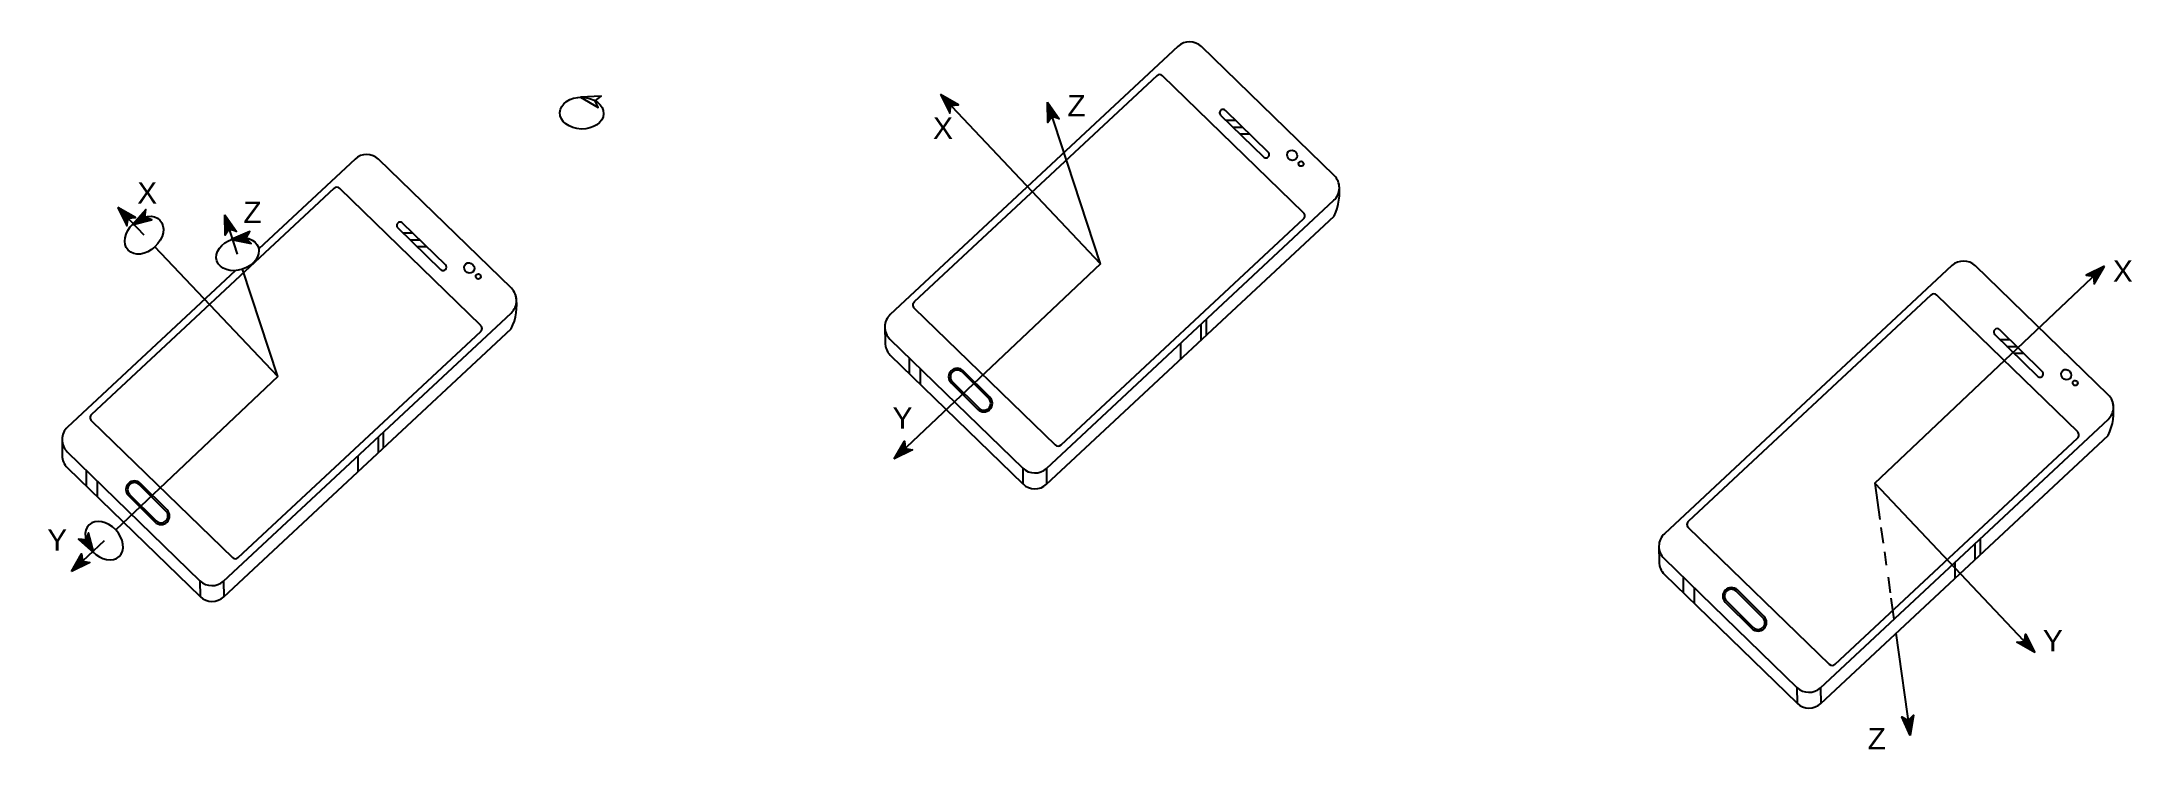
# Model space of a CAD drawing. Header units: millimetres. Extents: x 3340 to 3584, y 1542 to 1625.
import ezdxf

# ---------------------------------------------------------------- set-up
doc = ezdxf.new("R2010")
doc.units = ezdxf.units.MM
doc.styles.get("Standard").update_dxf_attribs({"font": 'arial.ttf'})
pattern_1 = [(0, (0, 0), (0, 6.985), [5.08, -1.905]), (90, (0, 0), (-6.985, 4e-16), [5.08, -1.905])]

msp = doc.modelspace()

# ---------------------------------------------------------------- hatches: boundary and pattern name
h = msp.add_hatch(color=3)
h.dxf.hatch_style = 1
h.paths.add_polyline_path([(3445.03, 1619.08), (3446.23, 1617.8), (3447.11, 1617.89)], flags=17)
h.paths.add_polyline_path([(3446.1, 1616.93), (3446.23, 1617.8), (3447.11, 1617.89), (3445.03, 1619.08)])
h = msp.add_hatch(color=3)
h.dxf.hatch_style = 1
h.paths.add_polyline_path([(3445.03, 1619.08), (3446.23, 1617.8), (3447.11, 1617.89)])
h = msp.add_hatch()
h.set_pattern_fill('ANGLE', color=3)
h.set_pattern_definition(pattern_1)
edge = h.paths.add_edge_path()
edge.add_ellipse((3403.04, 1616.92), major_axis=(-2.56, 0.07), ratio=0.726186, start_angle=-126.7005, end_angle=-85.8484)
edge.add_line((3402.91, 1618.78), (3404.97, 1617.56))
edge.add_line((3404.97, 1617.56), (3404.61, 1618.37))
edge = h.paths.add_edge_path()
edge.add_line((3405.3, 1618.91), (3402.91, 1618.78))
edge.add_ellipse((3403.04, 1616.92), major_axis=(-2.56, 0.07), ratio=0.726186, start_angle=-126.7005, end_angle=-85.8484, ccw=False)
edge.add_line((3404.61, 1618.37), (3405.3, 1618.91))
h = msp.add_hatch(color=1)
h.dxf.hatch_style = 1
h.paths.add_polyline_path([(3457.53, 1618.21), (3458.08, 1616.54), (3458.91, 1616.25)])
h.paths.add_polyline_path([(3457.53, 1618.21), (3457.59, 1615.81), (3458.08, 1616.54)])
h = msp.add_hatch()
h.set_pattern_fill('CLAY', color=256)
h.paths.add_polyline_path([(3478.35, 1617.24, 1), (3477.8, 1616.67), (3482.81, 1611.79, 1), (3483.36, 1612.36)])
h = msp.add_hatch(color=3)
h.dxf.hatch_style = 1
h.paths.add_polyline_path([(3348.76, 1605.89), (3349.96, 1604.62), (3350.84, 1604.7)], flags=17)
h.paths.add_polyline_path([(3349.83, 1603.75), (3349.96, 1604.62), (3350.84, 1604.7), (3348.76, 1605.89)])
h = msp.add_hatch(color=3)
h.dxf.hatch_style = 1
h.paths.add_polyline_path([(3349.96, 1604.62), (3350.84, 1604.7), (3348.76, 1605.89)])
h = msp.add_hatch(color=3)
h.dxf.hatch_style = 1
edge = h.paths.add_edge_path()
edge.add_line((3350.63, 1603.91), (3350.56, 1603.99))
edge.add_ellipse((3351.84, 1602.63), major_axis=(1.86, 1.76), ratio=0.726186, start_angle=413.2995, end_angle=450, ccw=False)
edge.add_line((3351.93, 1604.77), (3351.92, 1604.76))
edge.add_line((3351.92, 1604.76), (3352.75, 1604.45))
edge.add_line((3352.75, 1604.45), (3350.63, 1603.91))
edge = h.paths.add_edge_path()
edge.add_ellipse((3351.84, 1602.63), major_axis=(1.86, 1.76), ratio=0.726186, start_angle=413.2995, end_angle=450)
edge.add_line((3350.56, 1603.99), (3350.55, 1603.99))
edge.add_line((3350.55, 1603.99), (3352.03, 1605.64))
edge.add_line((3352.03, 1605.64), (3351.93, 1604.77))
edge = h.paths.add_edge_path()
edge.add_ellipse((3351.84, 1602.63), major_axis=(1.86, 1.76), ratio=0.726186, start_angle=450, end_angle=454.1516, ccw=False)
edge.add_line((3350.56, 1603.99), (3350.63, 1603.91))
edge.add_line((3350.63, 1603.91), (3350.43, 1603.85))
edge = h.paths.add_edge_path()
edge.add_ellipse((3351.84, 1602.63), major_axis=(1.86, 1.76), ratio=0.726186, start_angle=450, end_angle=454.1516)
edge.add_line((3350.43, 1603.85), (3350.55, 1603.99))
edge.add_line((3350.55, 1603.99), (3350.56, 1603.99))
h = msp.add_hatch(color=1)
h.dxf.hatch_style = 1
h.paths.add_polyline_path([(3361.27, 1605.03), (3361.81, 1603.36), (3362.64, 1603.06)])
h.paths.add_polyline_path([(3361.27, 1605.03), (3361.32, 1602.63), (3361.81, 1603.36)])
h = msp.add_hatch()
h.set_pattern_fill('ANGLE', color=3)
h.set_pattern_definition(pattern_1)
edge = h.paths.add_edge_path()
edge.add_line((3349.97, 1601.83), (3349.7, 1602.67))
edge.add_ellipse((3351.84, 1602.63), major_axis=(1.86, 1.76), ratio=0.726186, start_angle=450, end_angle=486.7005, ccw=False)
edge.add_line((3350.56, 1603.99), (3350.63, 1603.91))
edge.add_line((3350.63, 1603.91), (3349.97, 1601.83))
edge = h.paths.add_edge_path()
edge.add_line((3348.83, 1602.61), (3350.55, 1603.99))
edge.add_line((3350.55, 1603.99), (3350.56, 1603.99))
edge.add_ellipse((3351.84, 1602.63), major_axis=(1.86, 1.76), ratio=0.726186, start_angle=450, end_angle=486.7005)
edge.add_line((3349.7, 1602.67), (3348.83, 1602.61))
h = msp.add_hatch()
h.set_pattern_fill('ANGLE', color=1)
h.set_pattern_definition(pattern_1)
edge = h.paths.add_edge_path()
edge.add_ellipse((3362.78, 1600.42), major_axis=(-2.43, -0.8), ratio=0.726186, start_angle=-126.7005, end_angle=-90)
edge.add_line((3362.2, 1602.18), (3362.23, 1602.08))
edge.add_line((3362.23, 1602.08), (3364.38, 1601.67))
edge.add_line((3364.38, 1601.67), (3363.76, 1602.31))
edge = h.paths.add_edge_path()
edge.add_line((3364.23, 1603.05), (3362.2, 1602.19))
edge.add_line((3362.2, 1602.19), (3362.2, 1602.18))
edge.add_ellipse((3362.78, 1600.42), major_axis=(-2.43, -0.8), ratio=0.726186, start_angle=-126.7005, end_angle=-90, ccw=False)
edge.add_line((3363.77, 1602.31), (3364.23, 1603.05))
edge = h.paths.add_edge_path()
edge.add_ellipse((3362.78, 1600.42), major_axis=(-2.43, -0.8), ratio=0.726186, start_angle=-90, end_angle=-85.8484)
edge.add_line((3362.02, 1602.12), (3362.23, 1602.08))
edge.add_line((3362.23, 1602.08), (3362.2, 1602.18))
h = msp.add_hatch(color=1)
h.dxf.hatch_style = 1
edge = h.paths.add_edge_path()
edge.add_line((3363.77, 1602.3), (3363.77, 1602.31))
edge.add_ellipse((3362.78, 1600.42), major_axis=(-2.43, -0.8), ratio=0.726186, start_angle=-126.7005, end_angle=-90)
edge.add_line((3362.2, 1602.18), (3362.23, 1602.08))
edge.add_line((3362.23, 1602.08), (3364.38, 1601.67))
edge.add_line((3364.38, 1601.67), (3363.77, 1602.3))
edge = h.paths.add_edge_path()
edge.add_line((3364.23, 1603.05), (3362.2, 1602.19))
edge.add_line((3362.2, 1602.19), (3362.2, 1602.18))
edge.add_ellipse((3362.78, 1600.42), major_axis=(-2.43, -0.8), ratio=0.726186, start_angle=-126.7005, end_angle=-90, ccw=False)
edge.add_line((3363.77, 1602.31), (3364.23, 1603.05))
edge = h.paths.add_edge_path()
edge.add_ellipse((3362.78, 1600.42), major_axis=(-2.43, -0.8), ratio=0.726186, start_angle=-90, end_angle=-85.8484)
edge.add_line((3362.02, 1602.12), (3362.23, 1602.08))
edge.add_line((3362.23, 1602.08), (3362.2, 1602.18))
edge = h.paths.add_edge_path()
edge.add_line((3362.2, 1602.18), (3362.2, 1602.19))
edge.add_line((3362.2, 1602.19), (3362.02, 1602.12))
edge.add_ellipse((3362.78, 1600.42), major_axis=(-2.43, -0.8), ratio=0.726186, start_angle=-90, end_angle=-85.8484, ccw=False)
h = msp.add_hatch()
h.set_pattern_fill('CLAY', color=256)
h.set_pattern_definition([(0, (-96.269, -13.1827), (0, 4.7625), []), (0, (-96.269, -12.389), (0, 4.7625), []), (0, (-96.269, -11.595), (0, 4.7625), []), (0, (-96.269, -10.0077), (0, 4.7625), [4.7625, -3.175])])
h.paths.add_polyline_path([(3382.08, 1604.06, 1), (3381.53, 1603.49), (3386.54, 1598.61, 1), (3387.1, 1599.17)])
h = msp.add_hatch(color=5)
h.dxf.hatch_style = 1
h.paths.add_polyline_path([(3581.17, 1599), (3579.92, 1597.82), (3580, 1596.95)], flags=17)
h.paths.add_polyline_path([(3579.05, 1597.96), (3579.92, 1597.83), (3580, 1596.95), (3581.19, 1599.03)])
h = msp.add_hatch(color=5)
h.dxf.hatch_style = 1
h.paths.add_polyline_path([(3581.17, 1599), (3579.92, 1597.82), (3580, 1596.95)])
h = msp.add_hatch()
h.set_pattern_fill('CLAY', color=256)
h.set_pattern_definition([(0, (90.57, -25.6553), (0, 4.7625), []), (0, (90.57, -24.8616), (0, 4.7625), []), (0, (90.57, -24.068), (0, 4.7625), []), (0, (90.57, -22.4803), (0, 4.7625), [4.7625, -3.175])])
h.paths.add_polyline_path([(3568.92, 1591.59, 1), (3568.37, 1591.02), (3573.38, 1586.13, 1), (3573.93, 1586.7)])
h = msp.add_hatch(color=5)
h.dxf.hatch_style = 1
h.paths.add_polyline_path([(3441.76, 1577.53), (3440.89, 1577.66), (3439.61, 1576.46)])
h.paths.add_polyline_path([(3440.8, 1578.54), (3439.61, 1576.46), (3440.89, 1577.66)])
h = msp.add_hatch()
h.set_pattern_fill('ANGLE', color=3)
h.set_pattern_definition(pattern_1)
edge = h.paths.add_edge_path()
edge.add_line((3384.98, 1570.36), (3385.25, 1569.52))
edge.add_ellipse((3383.12, 1569.56), major_axis=(-1.86, -1.76), ratio=0.726186, start_angle=450, end_angle=486.7005, ccw=False)
edge.add_line((3384.39, 1568.21), (3384.32, 1568.28))
edge.add_line((3384.32, 1568.28), (3384.98, 1570.36))
edge = h.paths.add_edge_path()
edge.add_line((3386.13, 1569.58), (3384.4, 1568.2))
edge.add_line((3384.4, 1568.2), (3384.39, 1568.21))
edge.add_ellipse((3383.12, 1569.56), major_axis=(-1.86, -1.76), ratio=0.726186, start_angle=450, end_angle=486.7005)
edge.add_line((3385.25, 1569.52), (3386.13, 1569.58))
h = msp.add_hatch(color=5)
h.dxf.hatch_style = 1
edge = h.paths.add_edge_path(flags=17)
edge.add_line((3345.35, 1567.8), (3345.03, 1566.97))
edge.add_ellipse((3347.17, 1566.89), major_axis=(1.76, -1.86), ratio=0.726186, start_angle=-126.7005, end_angle=-90)
edge.add_line((3345.82, 1565.61), (3345.89, 1565.69))
edge.add_line((3345.89, 1565.69), (3345.35, 1567.8))
edge = h.paths.add_edge_path(flags=17)
edge.add_line((3345.81, 1565.61), (3345.82, 1565.61))
edge.add_ellipse((3347.17, 1566.89), major_axis=(1.76, -1.86), ratio=0.726186, start_angle=-126.7005, end_angle=-90, ccw=False)
edge.add_line((3345.03, 1566.98), (3344.16, 1567.08))
edge.add_line((3344.16, 1567.08), (3345.81, 1565.61))
h.paths.add_polyline_path([(3339.87, 1564.36), (3343.45, 1564.36), (3343.45, 1569.52), (3339.87, 1569.52)], flags=9)
h = msp.add_hatch()
h.set_pattern_fill('ANGLE', color=3)
h.set_pattern_definition(pattern_1)
edge = h.paths.add_edge_path()
edge.add_ellipse((3383.12, 1569.56), major_axis=(-1.86, -1.76), ratio=0.726186, start_angle=445.8484, end_angle=450, ccw=False)
edge.add_line((3384.26, 1568.08), (3384.32, 1568.28))
edge.add_line((3384.32, 1568.28), (3384.39, 1568.21))
h = msp.add_hatch(color=5)
h.dxf.hatch_style = 1
h.paths.add_polyline_path([(3345.49, 1564.35), (3344.62, 1564.48), (3343.34, 1563.28)])
h.paths.add_polyline_path([(3344.53, 1565.36), (3343.34, 1563.28), (3344.62, 1564.48)])
h = msp.add_hatch(color=5)
h.dxf.hatch_style = 1
edge = h.paths.add_edge_path()
edge.add_line((3345.89, 1565.69), (3345.82, 1565.61))
edge.add_ellipse((3347.17, 1566.89), major_axis=(-1.76, 1.86), ratio=0.726186, start_angle=450, end_angle=454.1516)
edge.add_line((3345.95, 1565.48), (3345.89, 1565.69))
edge = h.paths.add_edge_path()
edge.add_line((3345.82, 1565.61), (3345.81, 1565.61))
edge.add_line((3345.81, 1565.61), (3345.95, 1565.48))
edge.add_ellipse((3347.17, 1566.89), major_axis=(-1.76, 1.86), ratio=0.726186, start_angle=450, end_angle=454.1516, ccw=False)
h = msp.add_hatch(color=3)
h.dxf.hatch_style = 1
h.paths.add_polyline_path([(3571.97, 1555.97), (3571.83, 1555.1), (3573.04, 1553.82)], flags=17)
h.paths.add_polyline_path([(3573.04, 1553.82), (3571.97, 1555.97), (3571.83, 1555.1), (3570.96, 1555.01)])
h = msp.add_hatch(color=3)
h.dxf.hatch_style = 1
h.paths.add_polyline_path([(3573.04, 1553.82), (3571.97, 1555.97), (3571.83, 1555.1)])
h = msp.add_hatch(color=1)
h.dxf.hatch_style = 1
h.paths.add_polyline_path([(3558.25, 1545.84), (3557.48, 1546.29), (3558.49, 1544.11), (3558.49, 1544.15)], flags=16)
h.paths.add_polyline_path([(3558.86, 1546.48), (3558.24, 1545.85), (3557.48, 1546.29), (3558.49, 1544.11)])
h = msp.add_hatch(color=1)
h.dxf.hatch_style = 1
h.paths.add_polyline_path([(3558.25, 1545.85), (3558.24, 1545.85), (3557.48, 1546.29), (3558.49, 1544.11), (3558.49, 1544.15)])

# ---------------------------------------------------------------- linework, layer by layer
at = {"color": 3}
for p, q in [((3463.75, 1599.28), (3445.03, 1619.08)), ((3351.84, 1602.63), (3348.76, 1605.89)), ((3367.48, 1586.1), (3353.11, 1601.28)), ((3554.32, 1573.62), (3573.04, 1553.82))]:
    msp.add_line(p, q, dxfattribs=at)
at = {"color": 1}
for p, q in [((3463.75, 1599.28), (3457.53, 1618.21)), ((3362.78, 1600.42), (3361.27, 1605.03)), ((3367.48, 1586.1), (3363.36, 1598.65)), ((3554.32, 1573.62), (3554.92, 1569.37)), ((3555.05, 1568.44), (3555.31, 1566.59)), ((3555.45, 1565.59), (3555.68, 1564.01)), ((3555.88, 1562.61), (3556.14, 1560.78)), ((3556.22, 1560.16), (3556.57, 1557.7)), ((3556.81, 1556.05), (3558.49, 1544.15))]:
    msp.add_line(p, q, dxfattribs=at)
for p, q in [((3457.43, 1573.5), (3491.07, 1604.86)), ((3362.78, 1600.42), (3362.78, 1600.42)), ((3475.48, 1592.2), (3475.48, 1590.33)), ((3476.09, 1592.76), (3476.09, 1590.89)), ((3361.16, 1560.31), (3394.8, 1591.68)), ((3438.51, 1591.92), (3438.53, 1590.07)), ((3473.12, 1590), (3473.12, 1588.13)), ((3439.13, 1588.61), (3454.67, 1573.53)), ((3441.34, 1588.3), (3441.34, 1586.47)), ((3442.63, 1587.05), (3442.63, 1585.22)), ((3446.46, 1586.67), (3446.46, 1586.67)), ((3342.24, 1578.74), (3342.26, 1576.88)), ((3379.21, 1579.02), (3379.21, 1577.15)), ((3379.82, 1579.58), (3379.82, 1577.71)), ((3548, 1547.84), (3581.64, 1579.21)), ((3342.87, 1575.43), (3358.4, 1560.34)), ((3345.07, 1575.12), (3345.07, 1573.29)), ((3376.86, 1576.82), (3376.86, 1574.95)), ((3454.65, 1575.38), (3454.67, 1573.53)), ((3457.41, 1575.35), (3457.43, 1573.5)), ((3346.36, 1573.87), (3346.36, 1572.04)), ((3350.19, 1573.49), (3350.19, 1573.49)), ((3529.08, 1566.26), (3529.1, 1564.41)), ((3566.05, 1566.54), (3566.05, 1564.67)), ((3566.66, 1567.11), (3566.66, 1565.24)), ((3529.7, 1562.96), (3545.24, 1547.87)), ((3563.69, 1564.35), (3563.69, 1562.48)), ((3358.38, 1562.19), (3358.4, 1560.34)), ((3361.14, 1562.17), (3361.16, 1560.31)), ((3531.91, 1562.65), (3531.91, 1560.82)), ((3533.2, 1561.4), (3533.2, 1559.56)), ((3537.03, 1561.02), (3537.03, 1561.02)), ((3545.22, 1549.72), (3545.24, 1547.87)), ((3547.98, 1549.69), (3548, 1547.84))]:
    msp.add_line(p, q)
at = {"color": 5}
for p, q in [((3463.75, 1599.28), (3439.61, 1576.46)), ((3554.32, 1573.62), (3581.17, 1599)), ((3367.48, 1586.1), (3348.52, 1568.17)), ((3347.17, 1566.89), (3343.34, 1563.28))]:
    msp.add_line(p, q, dxfattribs=at)
for points in [[(3457.41, 1575.35), (3491.05, 1606.72, 0.42886), (3491.08, 1609.61), (3475.54, 1624.7, 0.399717), (3472.78, 1624.73), (3439.14, 1593.36, 0.42886), (3439.11, 1590.46), (3454.65, 1575.38, 0.399717)], [(3487.5, 1605.27), (3471.01, 1621.28, 0.399717), (3470.32, 1621.29), (3441.95, 1594.83, 0.42886), (3441.94, 1594.11), (3458.44, 1578.1, 0.399717), (3459.12, 1578.09), (3487.49, 1604.54, 0.42886)], [(3477.8, 1616.67), (3482.81, 1611.79, 1), (3483.36, 1612.36), (3478.35, 1617.24, 1)], [(3391.23, 1592.08), (3374.74, 1608.1, 0.399717), (3374.05, 1608.1), (3345.68, 1581.65, 0.42886), (3345.67, 1580.93), (3362.17, 1564.91, 0.399717), (3362.86, 1564.91), (3391.23, 1591.36, 0.42886)], [(3381.53, 1603.49), (3386.54, 1598.61, 1), (3387.1, 1599.17), (3382.08, 1604.06, 1)], [(3547.98, 1549.69), (3581.62, 1581.06, 0.42886), (3581.65, 1583.96), (3566.11, 1599.04, 0.399717), (3563.35, 1599.07), (3529.71, 1567.71, 0.42886), (3529.68, 1564.81), (3545.22, 1549.72, 0.399717)], [(3578.07, 1579.61), (3561.58, 1595.62, 0.399717), (3560.89, 1595.63), (3532.52, 1569.18, 0.42886), (3532.51, 1568.45), (3549.01, 1552.44, 0.399717), (3549.7, 1552.43), (3578.06, 1578.89, 0.42886)], [(3568.37, 1591.02), (3573.38, 1586.13, 1), (3573.93, 1586.7), (3568.92, 1591.59, 1)], [(3446.27, 1585.35), (3449.39, 1582.25, 0.414214), (3450.81, 1582.26, 0.414214), (3450.8, 1583.67), (3447.68, 1586.77, 0.414214), (3446.26, 1586.77, 0.414214)], [(3446.41, 1585.49), (3449.53, 1582.39, 0.414214), (3450.67, 1582.4), (3450.67, 1582.4, 0.414214), (3450.66, 1583.53), (3447.54, 1586.63, 0.414214), (3446.41, 1586.62, 0.414214)], [(3350, 1572.17), (3353.12, 1569.07, 0.414214), (3354.54, 1569.07, 0.414214), (3354.53, 1570.49), (3351.41, 1573.59, 0.414214), (3350, 1573.58, 0.414214)], [(3350.14, 1572.31), (3353.27, 1569.21, 0.414214), (3354.4, 1569.22), (3354.4, 1569.22, 0.414214), (3354.39, 1570.35), (3351.27, 1573.45, 0.414214), (3350.14, 1573.44, 0.414214)], [(3536.84, 1559.7), (3539.96, 1556.6, 0.414214), (3541.38, 1556.6, 0.414214), (3541.37, 1558.02), (3538.25, 1561.12, 0.414214), (3536.84, 1561.11, 0.414214)], [(3536.98, 1559.84), (3540.1, 1556.74, 0.414214), (3541.24, 1556.74), (3541.24, 1556.74, 0.414214), (3541.23, 1557.87), (3538.11, 1560.97, 0.414214), (3536.98, 1560.97, 0.414214)]]:
    msp.add_lwpolyline(points, format="xyb", close=True)
at = {"color": 3}
for points in [[(3445.03, 1619.08), (3446.1, 1616.93), (3446.23, 1617.8), (3447.11, 1617.89)], [(3402.91, 1618.78), (3404.97, 1617.56), (3404.61, 1618.37), (3405.3, 1618.91)], [(3348.76, 1605.89), (3349.83, 1603.75), (3349.96, 1604.62), (3350.84, 1604.7)], [(3350.43, 1603.85), (3352.75, 1604.45), (3351.92, 1604.76), (3352.03, 1605.64)], [(3573.04, 1553.82), (3570.96, 1555.01), (3571.83, 1555.1), (3571.97, 1555.97)]]:
    msp.add_lwpolyline(points, close=True, dxfattribs=at)
at = {"color": 1}
for points in [[(3457.53, 1618.21), (3458.91, 1616.25), (3458.08, 1616.54), (3457.59, 1615.81)], [(3361.27, 1605.03), (3362.64, 1603.06), (3361.81, 1603.36), (3361.32, 1602.63)], [(3362.02, 1602.12), (3364.38, 1601.67), (3363.77, 1602.3), (3364.23, 1603.05)], [(3558.49, 1544.11), (3557.48, 1546.29), (3558.24, 1545.85), (3558.86, 1546.48)]]:
    msp.add_lwpolyline(points, close=True, dxfattribs=at)
msp.add_lwpolyline([(3362.51, 1598.48), (3342.87, 1580.18, 0.42886), (3342.85, 1577.28), (3358.38, 1562.19, 0.399717), (3361.14, 1562.17), (3394.78, 1593.53, 0.42886), (3394.81, 1596.43), (3379.27, 1611.52, 0.399717), (3376.52, 1611.54), (3365.25, 1601.04)], format="xyb")
at = {"color": 5}
for points in [[(3581.19, 1599.03), (3579.05, 1597.96), (3579.92, 1597.83), (3580, 1596.95)], [(3439.61, 1576.46), (3440.8, 1578.54), (3440.89, 1577.66), (3441.76, 1577.53)], [(3345.95, 1565.48), (3345.35, 1567.8), (3345.04, 1566.98), (3344.16, 1567.08)], [(3343.34, 1563.28), (3344.53, 1565.36), (3344.62, 1564.48), (3345.49, 1564.35)]]:
    msp.add_lwpolyline(points, close=True, dxfattribs=at)
for centre, radius, start, end in [((3485.32, 1607.64), 6.39, 334.2055, 9.3968), ((3389.05, 1594.46), 6.39, 334.2055, 9.3968), ((3440.53, 1590.05), 2, 179.4216, 225.8468), ((3575.89, 1581.99), 6.39, 334.2055, 9.3968), ((3344.26, 1576.86), 2, 179.4216, 225.8468), ((3456.07, 1574.96), 2, 225.8468, 312.9965), ((3531.1, 1564.39), 2, 179.4216, 225.8468), ((3359.8, 1561.78), 2, 225.8468, 312.9965), ((3546.64, 1549.3), 2, 225.8468, 312.9965)]:
    msp.add_arc(centre, radius, start, end)
at = {"color": 3}
for centre, major_axis in [((3403.04, 1616.92), (-2.56, 0.07)), ((3351.84, 1602.63), (-1.86, -1.76))]:
    msp.add_ellipse(centre, major_axis=major_axis, ratio=0.726186, start_param=-3.141592653589793, end_param=3.141592653589793, dxfattribs=at)
for centre, major_axis, ratio, start_param, end_param in [((3486.16, 1611.98), (0.411, -0.476), 0.89775, -3.141592653589793, 3.141592653589793), ((3487.21, 1610.99), (-0.198, 0.23), 0.948583, -6.283185, 0), ((3389.89, 1598.8), (0.411, -0.476), 0.89775, -3.141592653589793, 3.141592653589793), ((3390.94, 1597.8), (-0.198, 0.23), 0.948583, -6.283185, 0), ((3576.73, 1586.32), (0.411, -0.476), 0.89775, -3.141592653589793, 3.141592653589793), ((3577.78, 1585.33), (-0.198, 0.23), 0.948583, -6.283185, 0)]:
    msp.add_ellipse(centre, major_axis=major_axis, ratio=ratio, start_param=start_param, end_param=end_param)
at = {"color": 1}
msp.add_ellipse((3362.78, 1600.42), major_axis=(-2.43, -0.8), ratio=0.726186, start_param=-3.141592653589793, end_param=3.141592653589793, dxfattribs=at)
at = {"color": 5, "extrusion": (0, 0, -1)}
msp.add_ellipse((3347.17, 1566.89), major_axis=(-1.76, 1.86), ratio=0.726186, start_param=-3.141592653589793, end_param=3.141592653589793, dxfattribs=at)

# ---------------------------------------------------------------- texts
at = {"color": 1, "char_height": 2.5, "attachment_point": 1}
for insert in [(3459.87, 1619.05), (3363.46, 1606.56), (3553.5, 1544.99)]:
    msp.add_mtext_dynamic_manual_height_columns('Z', width=3.5102, gutter_width=12.5, heights=[0], dxfattribs=dict(at, insert=insert))
at = {"color": 3, "char_height": 2.5, "attachment_point": 1}
for s, insert in [('X', (3444.15, 1616.41)), ('X', (3351.04, 1608.83)), ('Y', (3574, 1556.43))]:
    msp.add_mtext_dynamic_manual_height_columns(s, width=3.5102, gutter_width=12.5, heights=[0], dxfattribs=dict(at, insert=insert))
at = {"color": 5, "char_height": 2.5, "attachment_point": 1}
for s, insert in [('X', (3582.19, 1599.68)), ('Y', (3439.41, 1582.49)), ('Y', (3340.51, 1568.23))]:
    msp.add_mtext_dynamic_manual_height_columns(s, width=3.5102, gutter_width=12.5, heights=[0], dxfattribs=dict(at, insert=insert))

doc.saveas('drawing.dxf')
